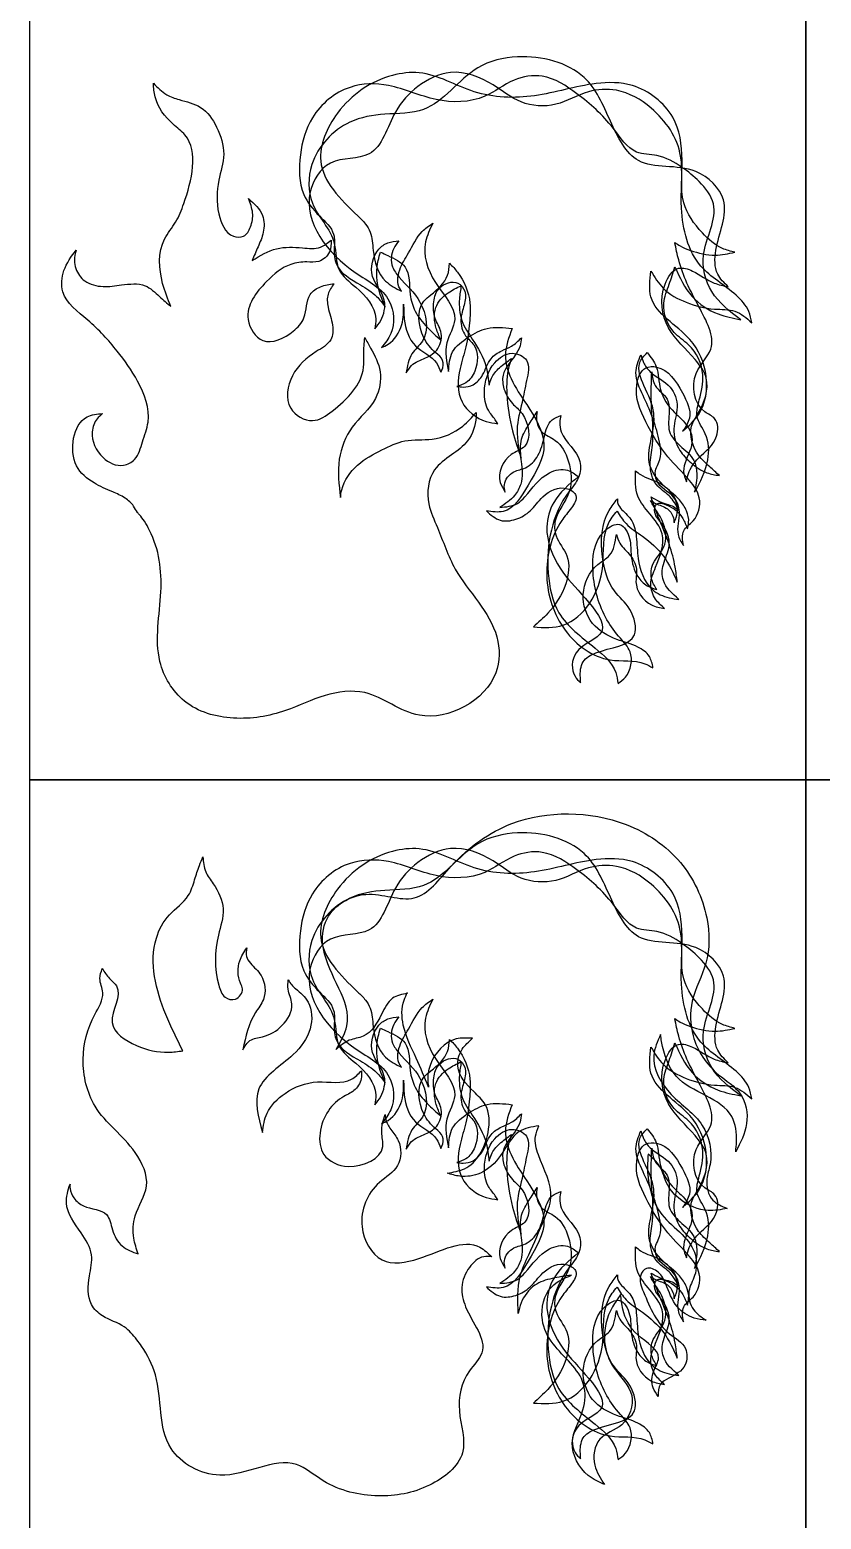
# Model space of a CAD drawing. Header units: millimetres. Extents: x 212 to 5793, y -739 to 2772.
# Drawn here: x 1824.8 to 2023.6, y 1040.1 to 1414.1 of the extents above; entities that cross this region are included whole.
import ezdxf

# ---------------------------------------------------------------- set-up
doc = ezdxf.new("R2010")
doc.units = ezdxf.units.MM
for name, color, linetype in [('Layer1', 6, 'Continuous'), ('Layer2', 2, 'Continuous'), ('Layer3', 5, 'Continuous'), ('Layer4', 4, 'Continuous'), ('Layer5', 3, 'Continuous')]:
    doc.layers.add(name, color=color, linetype=linetype)

msp = doc.modelspace()

# ---------------------------------------------------------------- linework, layer by layer
at = {"layer": 'Layer1'}
for points in [[(1986.88, 1354.56), (1986.43, 1353.09), (1985.49, 1350.05), (1983.22, 1344.61), (1985.55, 1338.24), (1991.55, 1334.63), (1994.7, 1328.04), (1993.23, 1321.93), (1991.76, 1316.67), (1995.36, 1312.31), (1995.67, 1305.14), (1993.22, 1300.55), (1991.82, 1297.93), (1992.13, 1299.52), (1992.63, 1302.18), (1991.79, 1306.75), (1988.26, 1309.35), (1984.73, 1313.2), (1985.63, 1317.58), (1985.25, 1322.03), (1981.54, 1324.17), (1981.2, 1326.94), (1981.05, 1328.15), (1980.96, 1325.59), (1980.73, 1319.47), (1981.86, 1311.6), (1980.28, 1304.85), (1981.53, 1299.68), (1985.27, 1297.57), (1986.63, 1295.63), (1987.92, 1293.37), (1986.3, 1294.65), (1984.3, 1294.89), (1982.31, 1295.98), (1980.89, 1296.77), (1981.44, 1295.16), (1982.84, 1291.1), (1985.48, 1285.46), (1986.92, 1279.83), (1987.32, 1276.66), (1987.48, 1275.39), (1986.47, 1277.62), (1984.44, 1282.1), (1979.47, 1286.67), (1974.64, 1289.5), (1973.03, 1292.11), (1972.34, 1293.23), (1971.53, 1292.21), (1968.47, 1288.33), (1969.53, 1279.48), (1966.45, 1270.08), (1959.44, 1263.61), (1953.92, 1263.97), (1951.34, 1264.13), (1952.58, 1265.24), (1955.98, 1268.27), (1959.82, 1274.09), (1960.81, 1281.91), (1956.69, 1286.18), (1956.46, 1292.37), (1961.38, 1297.56), (1960.72, 1305.34), (1957.83, 1311.1), (1953.22, 1312.54), (1951.97, 1315.77), (1952.16, 1317.52), (1952.24, 1318.21), (1951.58, 1317.17), (1950.18, 1314.94), (1947.83, 1311.21), (1948.12, 1308.13), (1948.27, 1306.5), (1947.49, 1308.77), (1945.7, 1314), (1944.46, 1321.77), (1944.63, 1328.03), (1945.61, 1330.88), (1945.84, 1331.54), (1944.8, 1330.81), (1942.85, 1329.44), (1940.84, 1327.1), (1940.38, 1325.44), (1940.22, 1324.86), (1940.04, 1326.37), (1939.57, 1330.52), (1936.54, 1335.74), (1932.91, 1340.93), (1932.54, 1345.83), (1933.03, 1348.72), (1933.22, 1349.8), (1932.1, 1349.28), (1929.52, 1348.09), (1926.07, 1344.45), (1926.55, 1339.66), (1927.67, 1337.14), (1928.08, 1336.2), (1926.9, 1337.22), (1924.45, 1339.33), (1921.47, 1343.1), (1919.93, 1348.34), (1920.55, 1354.71), (1915.71, 1356.96), (1913.57, 1357.96), (1912.97, 1358.24), (1912.74, 1357.55), (1911.82, 1354.75), (1911.89, 1349.84), (1913.4, 1346.15), (1914.07, 1344.51), (1913.41, 1345.42), (1911.74, 1347.7), (1907.14, 1350.49), (1901.59, 1353.61), (1901.21, 1358.99), (1901.67, 1363.64), (1897.19, 1367.47), (1892.43, 1373.34), (1892.32, 1382.76), (1895.22, 1393.14), (1904.13, 1400.63), (1916.15, 1400.72), (1926.45, 1395.65), (1938.45, 1395.82), (1945.74, 1401.88), (1954.65, 1403.32), (1963.31, 1397.52), (1970.71, 1391.08), (1975.78, 1382.7), (1983.13, 1382.91), (1988.43, 1379.91), (1993.29, 1375.93), (1997.5, 1370.73), (1996.04, 1363.82), (1993.11, 1356.93), (1995.36, 1347.39), (2000.65, 1343.37), (2003.4, 1341.28), (2001.49, 1341.65), (1996.99, 1342.53), (1990.39, 1346.8), (1988.09, 1351.9), (1986.88, 1354.56)], [(1986.88, 1159.68), (1986.43, 1158.21), (1985.49, 1155.17), (1983.22, 1149.73), (1985.55, 1143.36), (1991.55, 1139.75), (1994.7, 1133.16), (1993.23, 1127.05), (1991.76, 1121.79), (1995.36, 1117.43), (1995.67, 1110.26), (1993.22, 1105.67), (1991.82, 1103.05), (1992.13, 1104.64), (1992.63, 1107.3), (1991.79, 1111.87), (1988.26, 1114.47), (1984.73, 1118.32), (1985.63, 1122.7), (1985.25, 1127.15), (1981.54, 1129.29), (1981.2, 1132.06), (1981.05, 1133.27), (1980.96, 1130.71), (1980.73, 1124.59), (1981.86, 1116.72), (1980.28, 1109.97), (1981.53, 1104.8), (1985.27, 1102.69), (1986.63, 1100.75), (1987.92, 1098.49), (1986.3, 1099.77), (1984.3, 1100), (1982.31, 1101.1), (1980.89, 1101.89), (1981.44, 1100.28), (1982.84, 1096.22), (1985.48, 1090.58), (1986.92, 1084.95), (1987.32, 1081.78), (1987.48, 1080.51), (1986.47, 1082.74), (1984.44, 1087.22), (1979.47, 1091.79), (1974.64, 1094.62), (1973.03, 1097.23), (1972.34, 1098.35), (1971.53, 1097.33), (1968.47, 1093.45), (1969.53, 1084.6), (1966.45, 1075.2), (1959.44, 1068.73), (1953.92, 1069.09), (1951.34, 1069.25), (1952.58, 1070.36), (1955.98, 1073.39), (1959.82, 1079.21), (1960.81, 1087.03), (1956.69, 1091.3), (1956.46, 1097.49), (1961.38, 1102.68), (1960.72, 1110.46), (1957.83, 1116.22), (1953.22, 1117.66), (1951.97, 1120.89), (1952.16, 1122.64), (1952.24, 1123.33), (1951.58, 1122.29), (1950.18, 1120.06), (1947.83, 1116.33), (1948.12, 1113.25), (1948.27, 1111.62), (1947.49, 1113.89), (1945.7, 1119.12), (1944.46, 1126.89), (1944.63, 1133.15), (1945.61, 1136), (1945.84, 1136.66), (1944.8, 1135.93), (1942.85, 1134.56), (1940.84, 1132.22), (1940.38, 1130.56), (1940.22, 1129.98), (1940.04, 1131.49), (1939.57, 1135.64), (1936.54, 1140.86), (1932.91, 1146.05), (1932.54, 1150.95), (1933.03, 1153.84), (1933.22, 1154.92), (1932.1, 1154.4), (1929.52, 1153.21), (1926.07, 1149.57), (1926.55, 1144.78), (1927.67, 1142.26), (1928.08, 1141.32), (1926.9, 1142.34), (1924.45, 1144.45), (1921.47, 1148.22), (1919.93, 1153.46), (1920.55, 1159.83), (1915.71, 1162.08), (1913.57, 1163.08), (1912.97, 1163.36), (1912.74, 1162.67), (1911.82, 1159.87), (1911.89, 1154.96), (1913.4, 1151.27), (1914.07, 1149.63), (1913.41, 1150.54), (1911.74, 1152.82), (1907.14, 1155.61), (1901.59, 1158.73), (1901.21, 1164.11), (1901.67, 1168.76), (1897.19, 1172.59), (1892.43, 1178.46), (1892.32, 1187.88), (1895.22, 1198.26), (1904.13, 1205.75), (1916.15, 1205.84), (1926.45, 1200.77), (1938.45, 1200.94), (1945.74, 1207), (1954.65, 1208.44), (1963.31, 1202.64), (1970.71, 1196.2), (1975.78, 1187.82), (1983.13, 1188.03), (1988.43, 1185.03), (1993.29, 1181.04), (1997.5, 1175.85), (1996.04, 1168.94), (1993.11, 1162.05), (1995.36, 1152.51), (2000.65, 1148.49), (2003.4, 1146.4), (2001.49, 1146.77), (1996.99, 1147.65), (1990.39, 1151.92), (1988.09, 1157.02), (1986.88, 1159.68)]]:
    msp.add_open_spline(points, degree=3, knots=[0, 0, 0, 0, 4.24922, 8.789836, 15.959878, 20.31073, 27.980775, 33.809536, 37.633473, 42.095901, 48.140928, 56.239165, 56.239165, 56.239165, 60.717812, 63.677374, 68.403311, 72.410399, 77.109626, 79.95561, 84.105424, 87.344551, 87.344551, 87.344551, 94.434009, 104.246302, 108.806888, 113.552447, 117.524303, 120.048167, 120.048167, 120.048167, 121.778435, 126.133799, 126.133799, 126.133799, 130.822562, 137.955323, 143.255729, 146.767618, 146.767618, 146.767618, 153.434439, 160.22738, 165.013931, 168.575018, 168.575018, 168.575018, 172.088586, 181.945532, 191.161409, 198.986237, 205.873624, 205.873624, 205.873624, 210.442143, 218.393424, 224.854655, 230.114093, 233.594583, 240.851895, 248.13797, 253.719454, 257.459708, 260.427232, 262.332861, 262.332861, 262.332861, 265.755427, 269.642854, 274.030697, 274.030697, 274.030697, 280.628215, 289.256423, 295.649435, 297.560564, 297.560564, 297.560564, 301.072894, 304.143099, 305.782712, 305.782712, 305.782712, 309.933687, 317.215251, 322.090643, 327.151969, 330.187547, 330.187547, 330.187547, 333.598967, 338.054411, 342.877194, 345.717645, 345.717645, 345.717645, 350.012414, 354.64872, 358.651494, 365.109826, 369.877133, 371.718104, 371.718104, 371.718104, 373.727863, 379.819215, 384.689626, 384.689626, 384.689626, 387.770929, 392.381118, 399.672847, 403.257578, 406.603087, 411.99318, 418.046041, 427.258088, 436.277892, 447.418093, 456.336042, 467.767931, 479.010449, 486.724632, 493.30375, 502.266547, 513.756812, 521.511743, 526.285111, 532.667779, 537.820212, 543.903389, 549.620289, 555.992909, 564.612145, 573.941991, 573.941991, 573.941991, 579.303335, 586.553981, 594.458711, 594.458711, 594.458711, 594.458711], dxfattribs=at)
at = {"layer": 'Layer2'}
for points in [[(1998.05, 1302.14), (1996.99, 1302.31), (1994.33, 1302.74), (1990.92, 1305.14), (1987.56, 1308.66), (1985.93, 1313.9), (1988.11, 1319.14), (1986.09, 1325.24), (1981.24, 1327.11), (1978.98, 1330.25), (1978.51, 1331.81), (1978.31, 1332.45), (1977.72, 1330.97), (1976.34, 1327.54), (1979.8, 1320.36), (1982.73, 1313.52), (1983.69, 1306.59), (1981.64, 1303.35), (1982.44, 1299), (1987.71, 1297.2), (1987.68, 1292.48), (1986.86, 1290.71), (1986.66, 1290.28), (1986.61, 1290.84), (1986.5, 1292.17), (1984.88, 1294.23), (1982.52, 1294.8), (1981.17, 1295.64), (1980.75, 1295.9), (1980.94, 1295.53), (1981.97, 1293.51), (1984.58, 1290.24), (1984.99, 1284.08), (1981.15, 1280.71), (1980.58, 1276.42), (1981.77, 1274.42), (1982.31, 1273.51), (1981.48, 1273.77), (1979.59, 1274.35), (1976.9, 1277.21), (1975.67, 1281.66), (1975.96, 1286.12), (1973.43, 1291.11), (1966.48, 1286.96), (1965.66, 1277.13), (1968.27, 1267.62), (1972.71, 1261.62), (1976.71, 1257.61), (1975.66, 1252.17), (1973.25, 1250.38), (1972.59, 1249.88), (1972.45, 1250.85), (1971.93, 1254.51), (1965.61, 1260.03), (1956.96, 1266.24), (1953.82, 1281.27), (1956.26, 1293.97), (1963.02, 1301.31), (1963.67, 1307.62), (1958.51, 1310.88), (1957.87, 1315.3), (1958.11, 1316.66), (1958.22, 1317.24), (1957.44, 1316.93), (1955.17, 1316.03), (1953.98, 1311.7), (1953, 1307.25), (1949.89, 1303.87), (1946.03, 1303.38), (1943.68, 1300.58), (1944.12, 1298.62), (1944.26, 1298.01), (1943.76, 1298.79), (1941.88, 1301.7), (1944.24, 1307.52), (1951.22, 1309.4), (1949.88, 1317.06), (1945.77, 1320.24), (1943.75, 1323.55), (1943.29, 1328.32), (1946.25, 1331.41), (1948.09, 1334.46), (1948.27, 1336.05), (1948.35, 1336.75), (1947.56, 1335.96), (1946.11, 1334.54), (1943.15, 1333.5), (1940.04, 1331.44), (1939.06, 1327.62), (1936.61, 1324.81), (1934.02, 1324.25), (1932.65, 1324.45), (1932.14, 1324.52), (1932.93, 1324.77), (1934.91, 1325.41), (1937.43, 1329.07), (1937.66, 1334.43), (1933.74, 1337.28), (1932.7, 1341.24), (1934.01, 1344.81), (1934.63, 1348.23), (1932.05, 1351.48), (1927.34, 1349.89), (1926.05, 1345.64), (1926.23, 1341.65), (1928.67, 1338.27), (1927.9, 1333.77), (1924.27, 1331.53), (1920.9, 1330.42), (1919.79, 1328.58), (1919.39, 1327.91), (1919.67, 1329.62), (1920.17, 1332.74), (1925.45, 1336.93), (1923.94, 1346.13), (1918.66, 1350.54), (1915.34, 1354.84), (1915.67, 1358.63), (1917.07, 1360.49), (1917.54, 1361.11), (1916.59, 1361.01), (1914.72, 1360.82), (1911.17, 1358.3), (1909.69, 1351.79), (1914.8, 1346.96), (1913.62, 1341.68), (1912.05, 1339.66), (1911.54, 1339), (1911.67, 1339.86), (1912.27, 1343.86), (1907.72, 1348.95), (1901.43, 1353.48), (1902.23, 1362.55), (1894.58, 1369.36), (1894.74, 1382.26), (1903.25, 1391.36), (1914.22, 1393.19), (1926.85, 1392.81), (1934.63, 1404.96), (1949.57, 1408.49), (1964.77, 1404.75), (1970.39, 1391.53), (1976.91, 1377.99), (1991.21, 1381.3), (2001.83, 1370.77), (1996.93, 1361.18), (1996.74, 1352.98), (1999.24, 1350.55), (2000.26, 1349.55), (1999.05, 1349.8), (1995.79, 1350.46), (1992.4, 1353.32), (1986.98, 1355.04), (1982.71, 1348.24), (1984.1, 1338.66), (1991.03, 1332.83), (1996.16, 1325.75), (1993.86, 1319.19), (1989.94, 1313.6), (1991.81, 1307.79), (1995.44, 1304.52), (1997.24, 1302.88), (1998.05, 1302.14)], [(1998.05, 1107.26), (1996.99, 1107.43), (1994.33, 1107.86), (1990.92, 1110.26), (1987.56, 1113.78), (1985.93, 1119.02), (1988.11, 1124.26), (1986.09, 1130.36), (1981.24, 1132.23), (1978.98, 1135.37), (1978.51, 1136.93), (1978.31, 1137.57), (1977.72, 1136.09), (1976.34, 1132.66), (1979.8, 1125.48), (1982.73, 1118.64), (1983.69, 1111.71), (1981.64, 1108.47), (1982.44, 1104.12), (1987.71, 1102.32), (1987.68, 1097.6), (1986.86, 1095.83), (1986.66, 1095.4), (1986.61, 1095.96), (1986.5, 1097.29), (1984.88, 1099.35), (1982.52, 1099.92), (1981.17, 1100.76), (1980.75, 1101.02), (1980.94, 1100.65), (1981.97, 1098.63), (1984.58, 1095.36), (1984.99, 1089.2), (1981.15, 1085.83), (1980.58, 1081.54), (1981.77, 1079.54), (1982.31, 1078.63), (1981.48, 1078.89), (1979.59, 1079.47), (1976.9, 1082.33), (1975.67, 1086.78), (1975.96, 1091.24), (1973.43, 1096.23), (1966.48, 1092.08), (1965.66, 1082.25), (1968.27, 1072.74), (1972.71, 1066.74), (1976.71, 1062.73), (1975.66, 1057.29), (1973.25, 1055.5), (1972.59, 1055), (1972.45, 1055.97), (1971.93, 1059.63), (1965.61, 1065.15), (1956.96, 1071.36), (1953.82, 1086.39), (1956.26, 1099.09), (1963.02, 1106.43), (1963.67, 1112.74), (1958.51, 1116), (1957.87, 1120.42), (1958.11, 1121.78), (1958.22, 1122.36), (1957.44, 1122.05), (1955.17, 1121.15), (1953.98, 1116.82), (1953, 1112.37), (1949.89, 1108.99), (1946.03, 1108.5), (1943.68, 1105.7), (1944.12, 1103.74), (1944.26, 1103.13), (1943.76, 1103.91), (1941.88, 1106.82), (1944.24, 1112.64), (1951.22, 1114.52), (1949.88, 1122.18), (1945.77, 1125.36), (1943.75, 1128.67), (1943.29, 1133.44), (1946.25, 1136.53), (1948.09, 1139.58), (1948.27, 1141.17), (1948.35, 1141.87), (1947.56, 1141.08), (1946.11, 1139.66), (1943.15, 1138.62), (1940.04, 1136.56), (1939.06, 1132.74), (1936.61, 1129.93), (1934.02, 1129.37), (1932.65, 1129.57), (1932.14, 1129.64), (1932.93, 1129.89), (1934.91, 1130.53), (1937.43, 1134.19), (1937.66, 1139.55), (1933.74, 1142.4), (1932.7, 1146.36), (1934.01, 1149.93), (1934.63, 1153.35), (1932.05, 1156.6), (1927.34, 1155.01), (1926.05, 1150.76), (1926.23, 1146.77), (1928.67, 1143.39), (1927.9, 1138.89), (1924.27, 1136.65), (1920.9, 1135.54), (1919.79, 1133.7), (1919.39, 1133.03), (1919.67, 1134.74), (1920.17, 1137.86), (1925.45, 1142.05), (1923.94, 1151.25), (1918.66, 1155.66), (1915.34, 1159.96), (1915.67, 1163.75), (1917.07, 1165.61), (1917.54, 1166.23), (1916.59, 1166.13), (1914.72, 1165.94), (1911.17, 1163.42), (1909.69, 1156.91), (1914.8, 1152.08), (1913.62, 1146.8), (1912.05, 1144.78), (1911.54, 1144.12), (1911.67, 1144.98), (1912.27, 1148.98), (1907.72, 1154.07), (1901.43, 1158.6), (1902.23, 1167.67), (1894.58, 1174.48), (1894.74, 1187.38), (1903.25, 1196.48), (1914.22, 1198.31), (1926.85, 1197.93), (1934.63, 1210.08), (1949.57, 1213.61), (1964.77, 1209.87), (1970.39, 1196.65), (1976.91, 1183.11), (1991.21, 1186.42), (2001.83, 1175.89), (1996.93, 1166.3), (1996.74, 1158.1), (1999.24, 1155.67), (2000.26, 1154.67), (1999.05, 1154.92), (1995.79, 1155.58), (1992.4, 1158.44), (1986.98, 1160.16), (1982.71, 1153.36), (1984.1, 1143.78), (1991.03, 1137.95), (1996.16, 1130.87), (1993.86, 1124.31), (1989.94, 1118.72), (1991.81, 1112.91), (1995.44, 1109.64), (1997.24, 1108), (1998.05, 1107.26)]]:
    msp.add_open_spline(points, degree=3, knots=[0, 0, 0, 0, 3.196539, 8.031978, 12.114212, 17.740748, 23.232922, 28.524408, 34.917448, 37.788165, 39.793474, 39.793474, 39.793474, 44.408009, 50.459798, 62.086489, 67.870589, 69.81323, 73.306022, 79.363294, 83.818166, 85.264219, 85.264219, 85.264219, 86.926689, 89.239462, 92.506108, 93.98282, 93.98282, 93.98282, 95.20288, 100.798405, 106.467479, 111.467452, 115.199417, 118.321109, 118.321109, 118.321109, 120.899075, 124.188183, 129.612123, 133.994332, 138.328875, 142.365906, 153.153918, 165.623551, 171.366505, 175.528451, 182.026109, 184.49746, 184.49746, 184.49746, 187.373116, 195.409084, 208.097043, 218.404524, 239.436821, 243.819906, 247.815195, 256.64982, 259.017099, 260.788445, 260.788445, 260.788445, 263.219318, 267.843605, 272.874803, 277.282042, 280.320422, 284.353032, 286.199089, 286.199089, 286.199089, 288.920772, 296.403397, 300.452854, 308.636022, 312.163074, 316.401012, 319.853885, 325.675726, 328.332459, 330.417796, 330.417796, 330.417796, 333.714874, 336.420452, 339.753886, 344.357436, 347.757605, 350.34141, 351.901913, 351.901913, 351.901913, 354.343889, 358.013291, 364.587167, 367.682523, 371.926674, 375.64768, 379.133249, 381.761403, 386.506398, 390.291095, 394.530682, 398.013979, 402.374859, 406.287497, 410.28205, 412.564687, 412.564687, 412.564687, 417.565326, 421.709913, 431.520229, 439.693992, 442.72121, 447.365267, 449.687393, 449.687393, 449.687393, 452.502549, 455.240085, 462.293884, 468.946709, 474.108177, 476.63293, 476.63293, 476.63293, 479.169517, 488.557356, 494.619654, 501.321852, 512.851827, 522.521153, 536.838303, 545.849029, 555.59437, 572.778706, 583.148866, 600.63182, 613.466385, 625.600712, 640.255701, 650.202052, 662.97464, 668.954255, 673.090407, 673.090407, 673.090407, 676.727351, 682.927073, 686.529378, 691.791753, 702.731967, 713.1217, 718.539581, 727.628707, 731.247764, 738.7753, 742.773586, 746.069419, 746.069419, 746.069419, 746.069419], dxfattribs=at)
at = {"layer": 'Layer3'}
for points in [[(1986.87, 1360.65), (1987.16, 1359.17), (1988.26, 1353.52), (1992.23, 1345.57), (1998.38, 1334.58), (1990.35, 1327.73), (1991.91, 1318.81), (1997.74, 1316.6), (1997.89, 1310.54), (1993.17, 1307.37), (1990.33, 1303.51), (1989.91, 1301.26), (1989.78, 1300.56), (1989.45, 1301.44), (1988.4, 1304.27), (1990.83, 1307.86), (1991.55, 1312.69), (1989.2, 1315.79), (1985.66, 1318.9), (1982.64, 1323.25), (1982.92, 1329.17), (1980.82, 1331.88), (1979.95, 1333.01), (1979.16, 1332.19), (1976.94, 1329.9), (1979.31, 1324), (1982.26, 1318.26), (1981.03, 1311.58), (1979.53, 1305.11), (1983.47, 1299.71), (1987.71, 1296.78), (1989.93, 1293.45), (1990.53, 1290.77), (1990.16, 1289.26), (1990.02, 1288.73), (1989.68, 1289.64), (1988.69, 1292.26), (1986.07, 1294.49), (1981.95, 1295.74), (1981.51, 1292.17), (1984.39, 1289.65), (1986.29, 1284.65), (1983.68, 1280.24), (1983.49, 1274.83), (1986.23, 1272.48), (1987.88, 1271.06), (1987.06, 1271.16), (1984.69, 1271.44), (1979.66, 1273.74), (1977.39, 1280.38), (1977.39, 1286.27), (1976.48, 1290.94), (1973.94, 1293.04), (1972.44, 1294.89), (1972.44, 1295.89), (1972.44, 1296.29), (1971.7, 1295.35), (1968.5, 1291.31), (1967.97, 1282.58), (1970.49, 1273.48), (1976.13, 1269.05), (1978.49, 1259.45), (1968.93, 1258.93), (1963.24, 1255.72), (1963.05, 1252.29), (1963.17, 1250.54), (1963.2, 1250.11), (1962.69, 1250.62), (1960.77, 1252.51), (1960.98, 1259.41), (1971.99, 1262.06), (1963.81, 1272.26), (1957.49, 1278.45), (1953.73, 1287.74), (1956.23, 1296.57), (1960.26, 1299.89), (1962.61, 1301.83), (1961.76, 1302.51), (1959.68, 1304.19), (1953.56, 1302.82), (1950.72, 1298.25), (1946.91, 1294.48), (1944.48, 1294.28), (1942.91, 1294.15), (1944.26, 1295.04), (1946.52, 1296.53), (1948.77, 1300.71), (1948.31, 1306.54), (1946.56, 1313.29), (1948.52, 1320.15), (1949.46, 1325.62), (1950.87, 1331.29), (1945.5, 1333.69), (1940.38, 1330.1), (1938.59, 1324.23), (1939.39, 1318.84), (1941.49, 1316.68), (1942.19, 1315.5), (1942.39, 1315.16), (1941.41, 1315.31), (1937.87, 1315.83), (1932.02, 1320.27), (1932.38, 1328.31), (1934.65, 1334.54), (1935.27, 1340.13), (1935.79, 1346.59), (1933.58, 1351.98), (1930.98, 1354.72), (1930.29, 1355.44), (1930.19, 1354.41), (1929.89, 1351.17), (1926.66, 1348.35), (1921.84, 1344.64), (1922.64, 1337.51), (1926.11, 1333.44), (1928.9, 1331.3), (1928.69, 1329.11), (1928.16, 1328.25), (1928.05, 1328.07), (1927.77, 1328.89), (1926.74, 1331.93), (1920.72, 1334.02), (1918.77, 1340.29), (1918.75, 1343.94), (1918.75, 1345.18), (1918.74, 1343.45), (1918.74, 1339.71), (1916.16, 1335.59), (1913.76, 1334.52), (1913.2, 1334.27), (1914.09, 1335.38), (1916.72, 1338.62), (1916.06, 1348.02), (1902.59, 1354.21), (1891.25, 1368.58), (1899.76, 1382.62), (1912.45, 1380.74), (1915.41, 1393.03), (1922, 1400.28), (1931.16, 1404.86), (1940.77, 1401.18), (1947.94, 1395.07), (1957.32, 1394.47), (1964.37, 1398.96), (1973.29, 1399.5), (1982.6, 1394.18), (1989.98, 1383.49), (1987.46, 1371.2), (1992.99, 1363.49), (1997.74, 1359.28), (2000.88, 1358.48), (2001.95, 1358.21), (2000.3, 1357.85), (1996.56, 1357.03), (1991.86, 1358.24), (1988.52, 1359.53), (1987.31, 1360.35), (1986.87, 1360.65)], [(1986.87, 1165.77), (1987.16, 1164.29), (1988.26, 1158.64), (1992.23, 1150.69), (1998.38, 1139.7), (1990.35, 1132.85), (1991.91, 1123.93), (1997.74, 1121.72), (1997.89, 1115.66), (1993.17, 1112.49), (1990.33, 1108.63), (1989.91, 1106.38), (1989.78, 1105.68), (1989.45, 1106.56), (1988.4, 1109.39), (1990.83, 1112.98), (1991.55, 1117.81), (1989.2, 1120.91), (1985.66, 1124.02), (1982.64, 1128.37), (1982.92, 1134.29), (1980.82, 1137), (1979.95, 1138.13), (1979.16, 1137.31), (1976.94, 1135.01), (1979.31, 1129.12), (1982.26, 1123.38), (1981.03, 1116.7), (1979.53, 1110.23), (1983.47, 1104.83), (1987.71, 1101.9), (1989.93, 1098.57), (1990.53, 1095.89), (1990.16, 1094.38), (1990.02, 1093.85), (1989.68, 1094.76), (1988.69, 1097.38), (1986.07, 1099.61), (1981.95, 1100.86), (1981.51, 1097.29), (1984.39, 1094.77), (1986.29, 1089.77), (1983.68, 1085.36), (1983.49, 1079.95), (1986.23, 1077.6), (1987.88, 1076.18), (1987.06, 1076.28), (1984.69, 1076.56), (1979.66, 1078.86), (1977.39, 1085.5), (1977.39, 1091.39), (1976.48, 1096.06), (1973.94, 1098.16), (1972.44, 1100.01), (1972.44, 1101.01), (1972.44, 1101.41), (1971.7, 1100.47), (1968.5, 1096.43), (1967.97, 1087.7), (1970.49, 1078.6), (1976.13, 1074.17), (1978.49, 1064.57), (1968.93, 1064.05), (1963.24, 1060.84), (1963.05, 1057.41), (1963.17, 1055.66), (1963.2, 1055.23), (1962.69, 1055.74), (1960.77, 1057.63), (1960.98, 1064.53), (1971.99, 1067.18), (1963.81, 1077.38), (1957.49, 1083.57), (1953.73, 1092.86), (1956.23, 1101.69), (1960.26, 1105.01), (1962.61, 1106.94), (1961.76, 1107.63), (1959.68, 1109.31), (1953.56, 1107.94), (1950.72, 1103.37), (1946.91, 1099.6), (1944.48, 1099.4), (1942.91, 1099.27), (1944.26, 1100.16), (1946.52, 1101.65), (1948.77, 1105.83), (1948.31, 1111.66), (1946.56, 1118.41), (1948.52, 1125.27), (1949.46, 1130.74), (1950.87, 1136.41), (1945.5, 1138.81), (1940.38, 1135.22), (1938.59, 1129.35), (1939.39, 1123.96), (1941.49, 1121.8), (1942.19, 1120.62), (1942.39, 1120.28), (1941.41, 1120.43), (1937.87, 1120.95), (1932.02, 1125.39), (1932.38, 1133.43), (1934.65, 1139.66), (1935.27, 1145.25), (1935.79, 1151.71), (1933.58, 1157.1), (1930.98, 1159.84), (1930.29, 1160.56), (1930.19, 1159.53), (1929.89, 1156.29), (1926.66, 1153.47), (1921.84, 1149.76), (1922.64, 1142.63), (1926.11, 1138.56), (1928.9, 1136.42), (1928.69, 1134.23), (1928.16, 1133.36), (1928.05, 1133.19), (1927.77, 1134.01), (1926.74, 1137.05), (1920.72, 1139.14), (1918.77, 1145.41), (1918.75, 1149.06), (1918.75, 1150.3), (1918.74, 1148.57), (1918.74, 1144.83), (1916.16, 1140.71), (1913.76, 1139.64), (1913.2, 1139.39), (1914.09, 1140.5), (1916.72, 1143.74), (1916.06, 1153.14), (1902.59, 1159.33), (1891.25, 1173.7), (1899.76, 1187.74), (1912.45, 1185.86), (1915.41, 1198.15), (1922, 1205.4), (1931.16, 1209.98), (1940.77, 1206.3), (1947.94, 1200.19), (1957.32, 1199.59), (1964.37, 1204.08), (1973.29, 1204.62), (1982.6, 1199.3), (1989.98, 1188.61), (1987.46, 1176.32), (1992.99, 1168.61), (1997.74, 1164.4), (2000.88, 1163.6), (2001.95, 1163.33), (2000.3, 1162.97), (1996.56, 1162.15), (1991.86, 1163.35), (1988.52, 1164.65), (1987.31, 1165.47), (1986.87, 1165.77)]]:
    msp.add_open_spline(points, degree=3, knots=[0, 0, 0, 0, 4.47286, 17.126731, 28.296911, 35.416821, 45.3271, 48.308261, 52.730948, 59.844732, 64.518382, 66.650806, 66.650806, 66.650806, 69.375333, 75.385437, 78.312789, 83.568608, 85.91152, 92.652356, 98.497539, 102.663749, 102.663749, 102.663749, 105.877941, 111.689054, 119.03293, 125.443736, 131.388077, 138.152668, 143.660939, 146.945479, 149.916179, 151.559738, 151.559738, 151.559738, 154.416881, 159.821566, 162.220069, 164.49093, 167.752961, 173.648645, 178.500584, 182.552713, 188.686347, 188.686347, 188.686347, 191.177008, 195.859049, 204.406958, 209.975462, 214.037392, 217.899525, 219.679253, 220.841016, 220.841016, 220.841016, 224.402113, 236.173814, 245.251179, 251.277385, 257.784857, 268.520407, 272.395371, 276.390994, 277.704871, 277.704871, 277.704871, 279.838956, 285.707152, 294.144064, 303.460385, 313.297963, 324.185687, 330.592861, 339.495128, 339.495128, 339.495128, 342.64239, 347.253903, 355.903963, 358.373284, 362.900448, 362.900448, 362.900448, 367.692931, 370.89353, 376.606799, 384.63594, 391.594965, 397.185795, 402.289726, 406.298964, 411.257144, 419.05332, 423.765785, 426.703912, 427.878354, 427.878354, 427.878354, 430.83473, 438.653217, 447.017302, 452.704801, 458.753997, 463.743767, 472.080563, 475.084064, 475.084064, 475.084064, 478.133788, 484.615335, 486.937864, 496.154716, 500.936882, 503.538202, 505.964614, 506.594371, 506.594371, 506.594371, 509.148242, 515.980144, 523.270175, 527.022656, 527.022656, 527.022656, 532.1946, 538.204735, 540.033527, 540.033527, 540.033527, 544.243532, 552.425925, 563.614179, 586.787742, 595.588238, 605.595851, 618.014123, 626.563731, 635.456923, 646.605036, 654.816022, 663.593674, 672.340908, 679.358284, 689.193861, 703.345371, 715.047204, 723.958812, 730.342707, 733.605206, 733.605206, 733.605206, 738.620684, 744.956144, 747.741258, 749.330629, 749.330629, 749.330629, 749.330629], dxfattribs=at)
at = {"layer": 'Layer4'}
for points in [[(1824.85, 1420.62), (2019.73, 1420.62), (2019.73, 1225.74), (1824.85, 1225.74)], [(2019.73, 1420.62), (2214.61, 1420.62), (2214.61, 1225.74), (2019.73, 1225.74)]]:
    msp.add_lwpolyline(points, close=True, dxfattribs=at)
for points, knots in [([(1980.87, 1353.46), (1980.6, 1351.19), (1979.73, 1343.84), (1990.96, 1338.22), (1995.64, 1327.47), (1994.31, 1318.11), (1990.34, 1314.61), (1988.81, 1313.26), (1989.54, 1314.35), (1991.56, 1317.36), (1988.45, 1323.82), (1984.79, 1329.66), (1978.56, 1329.51), (1976.19, 1323.02), (1979.52, 1315.28), (1984.3, 1307.15), (1990.02, 1301.89), (1993.86, 1296.48), (1992.54, 1291.02), (1988.42, 1288.49), (1988.8, 1285.91), (1989, 1284.55), (1988.45, 1285.47), (1986.9, 1288.04), (1989.09, 1294), (1984.52, 1300.52), (1979.2, 1301.46), (1977.41, 1303.01), (1977.02, 1303.35), (1976.93, 1301.13), (1976.78, 1297.04), (1980.69, 1292.44), (1985.09, 1286.96), (1982.59, 1280.33), (1980.28, 1275.09), (1981.66, 1271.08), (1983.47, 1269.49), (1984.29, 1268.77), (1983.15, 1268.95), (1979.7, 1269.52), (1976.53, 1274.02), (1977.61, 1278.61), (1976.01, 1282.23), (1973.11, 1284.5), (1972.42, 1286.59), (1972.17, 1287.34), (1971.89, 1285.39), (1971.42, 1282.09), (1965.87, 1279.27), (1962.82, 1272.56), (1965.39, 1264.45), (1971.75, 1260.87), (1977.05, 1259.64), (1980.72, 1257.13), (1981.17, 1254.88), (1981.37, 1253.87), (1980.69, 1254.24), (1977.44, 1256.06), (1968.73, 1254.61), (1957.81, 1262.83), (1953.3, 1276.72), (1956.17, 1288.53), (1960.71, 1293.59), (1962.91, 1297.13), (1958.6, 1300.04), (1953.68, 1297.47), (1950.91, 1293.19), (1947.15, 1290.93), (1942.73, 1290.38), (1940.62, 1292.29), (1939.52, 1293.28), (1941.01, 1293.06), (1945.67, 1292.35), (1950.47, 1300.47), (1956.03, 1309.8), (1950.24, 1319.24), (1945.67, 1325.77), (1943.58, 1332.7), (1945.16, 1336.84), (1946, 1339.04), (1943.84, 1339.3), (1939.91, 1339.76), (1934.91, 1336.96), (1930.42, 1333.64), (1930.14, 1330.01), (1930.01, 1328.24), (1929.52, 1330.66), (1928.61, 1335.16), (1933.63, 1342.78), (1925.77, 1350.25), (1923.03, 1359.19), (1925.34, 1363.96), (1926.08, 1365.51), (1925.14, 1364.87), (1922.41, 1363.01), (1920.35, 1358.36), (1917.42, 1354.07), (1916.98, 1350.07), (1918.1, 1348.62), (1918.24, 1348.43), (1916.79, 1349.16), (1912.78, 1351.17), (1910.93, 1357.49), (1910.92, 1362.65), (1909.15, 1365.51), (1907.89, 1366.68), (1907.2, 1367.32), (1902.8, 1371.64), (1895.04, 1379.27), (1901.99, 1395.41), (1912.44, 1402.51), (1925.44, 1404.09), (1936.29, 1397.15), (1952.04, 1396.62), (1964.74, 1400.93), (1977.64, 1400.98), (1991.11, 1390.31), (1986.83, 1371.91), (1991.14, 1354.47), (2000.89, 1349.18), (2005.45, 1344.16), (2006.01, 1341.48), (2006.2, 1340.51), (2004.86, 1341.69), (2002.17, 1344.04), (1996, 1343.7), (1989.83, 1345.31), (1983.89, 1348.46), (1981.79, 1351.94), (1980.87, 1353.46)], [0, 0, 0, 0, 6.472898, 20.936094, 31.07805, 40.645665, 46.655926, 46.655926, 46.655926, 50.384033, 56.995562, 66.117496, 68.869672, 73.631283, 83.245655, 93.620219, 101.652595, 106.67495, 112.680223, 116.055232, 119.796816, 119.796816, 119.796816, 122.904829, 128.482761, 137.062701, 142.557659, 144.109208, 144.109208, 144.109208, 150.514523, 155.868351, 161.741579, 170.294925, 174.743559, 178.669181, 181.925081, 181.925081, 181.925081, 185.353946, 192.342969, 194.932441, 199.177025, 203.303324, 205.658016, 205.658016, 205.658016, 211.145164, 214.931377, 223.280136, 230.905046, 238.204076, 243.863964, 247.548941, 250.541622, 250.541622, 250.541622, 252.837641, 261.611577, 275.081276, 289.55236, 303.901674, 307.902228, 311.201842, 313.925163, 320.444681, 325.174852, 329.339395, 333.258486, 337.484714, 337.484714, 337.484714, 341.72607, 350.832435, 361.719003, 372.674372, 380.299837, 386.357828, 393.240452, 393.240452, 393.240452, 399.550583, 404.757445, 410.124245, 415.202496, 415.202496, 415.202496, 422.405586, 428.608669, 439.078816, 449.577271, 454.628571, 454.628571, 454.628571, 458.007731, 464.417091, 469.224808, 473.984539, 474.690407, 474.690407, 474.690407, 479.448505, 487.775271, 492.42917, 494.767841, 497.590397, 497.590397, 497.590397, 514.218823, 526.974854, 543.739418, 550.429135, 565.048303, 580.225738, 596.022528, 605.12907, 617.988476, 640.908137, 656.294411, 667.754751, 672.954447, 675.874222, 675.874222, 675.874222, 681.008736, 686.190901, 693.472993, 700.264594, 705.513345, 705.513345, 705.513345, 705.513345]), ([(1936.94, 1318), (1935.89, 1316.78), (1933.02, 1313.44), (1926.45, 1310.7), (1919.18, 1311.48), (1912.92, 1308.5), (1906.86, 1305.2), (1903.32, 1300.36), (1902.96, 1297.24), (1902.89, 1296.6), (1902.5, 1299.83), (1901.76, 1305.96), (1905.35, 1314.93), (1912.05, 1320.22), (1913.61, 1328.26), (1911, 1333.19), (1909.47, 1335.93), (1908.97, 1336.82), (1908.85, 1335.42), (1908.63, 1332.94), (1909.09, 1325.8), (1903.19, 1319.87), (1895.83, 1314.72), (1888.5, 1318.95), (1890.15, 1328.06), (1895.43, 1332.72), (1900.89, 1335.54), (1901.14, 1340.38), (1899.67, 1343.86), (1899.39, 1347.74), (1900.65, 1349.48), (1901.26, 1350.31), (1900.13, 1350.16), (1897.91, 1349.85), (1894.06, 1347.25), (1894.6, 1341.93), (1890.4, 1337.38), (1883.29, 1333.94), (1877.63, 1342.97), (1883.46, 1350.45), (1889.15, 1355.27), (1894.08, 1355.93), (1897.7, 1355.48), (1900.5, 1358), (1900.54, 1360.25), (1900.56, 1361.28), (1899.69, 1360.57), (1897.64, 1358.86), (1892.63, 1359.42), (1886.6, 1359.75), (1882.69, 1357.36), (1880.69, 1356.13), (1881.18, 1357.28), (1882.19, 1359.62), (1883.78, 1363.22), (1883.77, 1368.14), (1881.21, 1370.42), (1879.76, 1371.71), (1880.22, 1370.52), (1881.12, 1368.2), (1880.58, 1364.78), (1878.91, 1361.84), (1874.22, 1362.1), (1871.6, 1368.64), (1871.85, 1375.69), (1874.28, 1382.95), (1872.2, 1389.56), (1868.34, 1395.16), (1863.09, 1396.25), (1858.77, 1397.7), (1856.93, 1399.59), (1855.88, 1400.67), (1855.97, 1399.5), (1856.27, 1395.59), (1859.59, 1391.1), (1867.79, 1385.22), (1864.97, 1373.99), (1861.76, 1365.68), (1856.92, 1360.12), (1857.37, 1351.76), (1859.51, 1346.47), (1860.27, 1344.58), (1859.33, 1345.41), (1857.26, 1347.22), (1853.67, 1350.71), (1848.22, 1350.07), (1843.27, 1349.32), (1838.61, 1350.38), (1836.43, 1353.5), (1835.86, 1356.36), (1836.28, 1357.91), (1836.51, 1358.78), (1835.3, 1357.16), (1833.02, 1354.11), (1832.36, 1346.47), (1840.18, 1341.04), (1846.6, 1333.94), (1852.49, 1325.76), (1855.67, 1317.21), (1853.06, 1310.79), (1852.02, 1306.29), (1847.65, 1303.91), (1842.26, 1306.51), (1839.82, 1311.94), (1841.23, 1316.15), (1842.64, 1317.3), (1843.14, 1317.71), (1841.75, 1317.59), (1835.99, 1317.08), (1834.15, 1305.36), (1840.62, 1300.23), (1845.12, 1298.25), (1848.72, 1296.76), (1850.82, 1294.83), (1851.68, 1293.12), (1852.28, 1292.44), (1852.47, 1292.23), (1853.11, 1291.54), (1857.16, 1285.32), (1858.74, 1272.35), (1855.22, 1257.17), (1863.07, 1243.86), (1876.13, 1240.23), (1888.51, 1242.29), (1898.51, 1247.38), (1911.02, 1249.05), (1923.73, 1237.3), (1943.1, 1247.61), (1942.83, 1265.87), (1931.93, 1275.57), (1928.04, 1287.62), (1924.25, 1295.5), (1925.13, 1303.39), (1930.72, 1307.26), (1935.42, 1310.72), (1937, 1315.12), (1936.95, 1317.61), (1936.94, 1318)], [0, 0, 0, 0, 4.786348, 13.167637, 20.010532, 26.213152, 33.419622, 40.830632, 42.782827, 42.782827, 42.782827, 52.434817, 61.089395, 70.384965, 77.168705, 83.563039, 86.619335, 86.619335, 86.619335, 90.831292, 94.117635, 107.651725, 113.10522, 119.431505, 127.583174, 136.082544, 140.781043, 144.442739, 149.14086, 152.400316, 155.403683, 155.403683, 155.403683, 158.83853, 162.098275, 168.175203, 172.480505, 180.471211, 186.881826, 197.473967, 204.954641, 209.020616, 212.003674, 215.591032, 218.603266, 218.603266, 218.603266, 221.845204, 226.327723, 232.861723, 239.7053, 239.7053, 239.7053, 243.466072, 247.331819, 251.534066, 257.100688, 257.100688, 257.100688, 260.854441, 264.407595, 267.342315, 269.865981, 276.569056, 284.980048, 291.633813, 298.683418, 305.062087, 310.827603, 314.142724, 318.582973, 318.582973, 318.582973, 322.072264, 330.237552, 334.273806, 351.48568, 356.590899, 361.723525, 372.854543, 379.002842, 379.002842, 379.002842, 382.787391, 387.329796, 393.221314, 397.909689, 402.699412, 406.512998, 408.602741, 411.260899, 411.260899, 411.260899, 417.283065, 422.617401, 432.086571, 442.82702, 451.957266, 462.565276, 467.713022, 472.52405, 475.701905, 481.204575, 488.199544, 491.688891, 493.606588, 493.606588, 493.606588, 497.62139, 510.170839, 516.317375, 521.513122, 524.976513, 527.943201, 529.806979, 530.657614, 530.657614, 530.657614, 535.875454, 551.538479, 569.075417, 580.781058, 593.822251, 606.994295, 617.645869, 627.625156, 642.501116, 664.460808, 673.468553, 693.464398, 704.82164, 711.118035, 719.766448, 725.473756, 730.846556, 737.142947, 738.327767, 738.327767, 738.327767, 738.327767]), ([(1980.87, 1158.58), (1980.6, 1156.31), (1979.73, 1148.96), (1990.96, 1143.34), (1995.64, 1132.59), (1994.31, 1123.23), (1990.34, 1119.73), (1988.81, 1118.38), (1989.54, 1119.47), (1991.56, 1122.48), (1988.45, 1128.94), (1984.79, 1134.78), (1978.56, 1134.63), (1976.19, 1128.14), (1979.52, 1120.4), (1984.3, 1112.27), (1990.02, 1107.01), (1993.86, 1101.6), (1992.54, 1096.14), (1988.42, 1093.61), (1988.8, 1091.02), (1989, 1089.67), (1988.45, 1090.59), (1986.9, 1093.16), (1989.09, 1099.12), (1984.52, 1105.64), (1979.2, 1106.58), (1977.41, 1108.13), (1977.02, 1108.47), (1976.93, 1106.25), (1976.78, 1102.16), (1980.69, 1097.56), (1985.09, 1092.08), (1982.59, 1085.45), (1980.28, 1080.21), (1981.66, 1076.19), (1983.47, 1074.61), (1984.29, 1073.89), (1983.15, 1074.07), (1979.7, 1074.64), (1976.53, 1079.14), (1977.61, 1083.73), (1976.01, 1087.35), (1973.11, 1089.62), (1972.42, 1091.71), (1972.17, 1092.46), (1971.89, 1090.51), (1971.42, 1087.21), (1965.87, 1084.39), (1962.82, 1077.68), (1965.39, 1069.57), (1971.75, 1065.99), (1977.05, 1064.76), (1980.72, 1062.25), (1981.17, 1060), (1981.37, 1058.99), (1980.69, 1059.36), (1977.44, 1061.18), (1968.73, 1059.73), (1957.81, 1067.95), (1953.3, 1081.84), (1956.17, 1093.64), (1960.71, 1098.71), (1962.91, 1102.25), (1958.6, 1105.16), (1953.68, 1102.59), (1950.91, 1098.3), (1947.15, 1096.04), (1942.73, 1095.5), (1940.62, 1097.41), (1939.52, 1098.4), (1941.01, 1098.18), (1945.67, 1097.47), (1950.47, 1105.59), (1956.03, 1114.92), (1950.24, 1124.36), (1945.67, 1130.89), (1943.58, 1137.82), (1945.16, 1141.96), (1946, 1144.16), (1943.84, 1144.42), (1939.91, 1144.88), (1934.91, 1142.08), (1930.42, 1138.76), (1930.14, 1135.13), (1930.01, 1133.36), (1929.52, 1135.78), (1928.61, 1140.28), (1933.63, 1147.9), (1925.77, 1155.37), (1923.03, 1164.31), (1925.34, 1169.08), (1926.08, 1170.63), (1925.14, 1169.99), (1922.41, 1168.13), (1920.35, 1163.48), (1917.42, 1159.19), (1916.98, 1155.19), (1918.1, 1153.74), (1918.24, 1153.55), (1916.79, 1154.28), (1912.78, 1156.29), (1910.93, 1162.61), (1910.92, 1167.77), (1909.15, 1170.63), (1907.89, 1171.8), (1907.2, 1172.44), (1902.8, 1176.76), (1895.04, 1184.39), (1901.99, 1200.53), (1912.44, 1207.63), (1925.44, 1209.21), (1936.29, 1202.27), (1952.04, 1201.74), (1964.74, 1206.05), (1977.64, 1206.1), (1991.11, 1195.42), (1986.83, 1177.03), (1991.14, 1159.59), (2000.89, 1154.3), (2005.45, 1149.28), (2006.01, 1146.6), (2006.2, 1145.63), (2004.86, 1146.81), (2002.17, 1149.16), (1996, 1148.82), (1989.83, 1150.43), (1983.89, 1153.57), (1981.79, 1157.06), (1980.87, 1158.58)], [0, 0, 0, 0, 6.472898, 20.936094, 31.07805, 40.645665, 46.655926, 46.655926, 46.655926, 50.384033, 56.995562, 66.117496, 68.869672, 73.631283, 83.245655, 93.620219, 101.652595, 106.67495, 112.680223, 116.055232, 119.796816, 119.796816, 119.796816, 122.904829, 128.482761, 137.062701, 142.557659, 144.109208, 144.109208, 144.109208, 150.514523, 155.868351, 161.741579, 170.294925, 174.743559, 178.669181, 181.925081, 181.925081, 181.925081, 185.353946, 192.342969, 194.932441, 199.177025, 203.303324, 205.658016, 205.658016, 205.658016, 211.145164, 214.931377, 223.280136, 230.905046, 238.204076, 243.863964, 247.548941, 250.541622, 250.541622, 250.541622, 252.837641, 261.611577, 275.081276, 289.55236, 303.901674, 307.902228, 311.201842, 313.925163, 320.444681, 325.174852, 329.339395, 333.258486, 337.484714, 337.484714, 337.484714, 341.72607, 350.832435, 361.719003, 372.674372, 380.299837, 386.357828, 393.240452, 393.240452, 393.240452, 399.550583, 404.757445, 410.124245, 415.202496, 415.202496, 415.202496, 422.405586, 428.608669, 439.078816, 449.577271, 454.628571, 454.628571, 454.628571, 458.007731, 464.417091, 469.224808, 473.984539, 474.690407, 474.690407, 474.690407, 479.448505, 487.775271, 492.42917, 494.767841, 497.590397, 497.590397, 497.590397, 514.218823, 526.974854, 543.739418, 550.429135, 565.048303, 580.225738, 596.022528, 605.12907, 617.988476, 640.908137, 656.294411, 667.754751, 672.954447, 675.874222, 675.874222, 675.874222, 681.008736, 686.190901, 693.472993, 700.264594, 705.513345, 705.513345, 705.513345, 705.513345])]:
    msp.add_open_spline(points, degree=3, knots=knots, dxfattribs=at)
at = {"layer": 'Layer5'}
for points in [[(1824.85, 1225.74), (2019.73, 1225.74), (2019.73, 1030.86), (1824.85, 1030.86)], [(2019.73, 1225.74), (2214.61, 1225.74), (2214.61, 1030.86), (2019.73, 1030.86)]]:
    msp.add_lwpolyline(points, close=True, dxfattribs=at)
for points, knots in [([(1919.74, 1172.13), (1918.35, 1171.87), (1915.29, 1171.28), (1912.93, 1166.1), (1910.06, 1161.1), (1904.8, 1160.64), (1902.82, 1158.95), (1901.78, 1158.06), (1902.94, 1160.03), (1907.7, 1168.11), (1897.58, 1178.76), (1898.67, 1192.68), (1909.41, 1199.24), (1922.19, 1193.14), (1931.93, 1206.62), (1947.85, 1218.09), (1971.71, 1218.01), (1989.09, 1206.24), (1995.56, 1192.61), (1995.7, 1179.81), (1990.48, 1170.86), (1990.81, 1160.22), (1996.19, 1152.11), (2004.26, 1147.56), (2005.74, 1139.16), (2003.34, 1134.61), (2002.15, 1132.35), (2002.23, 1133.19), (2002.51, 1136.14), (2001.84, 1142.35), (1994.51, 1146.68), (1986.22, 1150.47), (1983.87, 1157.49), (1983.35, 1161.18), (1983.27, 1161.77), (1982.49, 1160.03), (1980.21, 1154.91), (1985.53, 1145.78), (1994.65, 1140.29), (1996.64, 1131), (1994.38, 1125.03), (1995.57, 1119.91), (1998.67, 1118.66), (2000, 1118.12), (1998.42, 1117.81), (1994.34, 1117.01), (1988.77, 1119.52), (1984.55, 1123.8), (1983.66, 1128.74), (1981.22, 1130.81), (1980.14, 1131.71), (1980.05, 1130.22), (1979.75, 1125.02), (1982.01, 1116.97), (1988.65, 1112.08), (1992.56, 1106.93), (1992.32, 1101.4), (1989.74, 1097.31), (1991.05, 1092.49), (1993.54, 1090.82), (1994.71, 1090.04), (1993.71, 1090.16), (1990.99, 1090.49), (1986.61, 1093.39), (1985.06, 1098.36), (1983.15, 1102.16), (1979.8, 1103.82), (1977.5, 1100.68), (1980.15, 1094.41), (1982.92, 1087.56), (1990.13, 1083.84), (1989.94, 1077.94), (1986.22, 1075.88), (1982.68, 1074.12), (1982.68, 1072.03), (1982.68, 1070.9), (1982.19, 1071.59), (1980.86, 1073.48), (1981.15, 1077.11), (1984.29, 1082.03), (1976.68, 1085.93), (1973.78, 1091.49), (1973.39, 1095.23), (1973.25, 1096.48), (1972.53, 1095.49), (1970.01, 1092.08), (1968.35, 1085.16), (1971.23, 1077.35), (1977.65, 1071.9), (1974.65, 1062.91), (1966.98, 1061.22), (1965.93, 1053.68), (1968.16, 1050.32), (1969.17, 1048.8), (1967.76, 1049.43), (1963.57, 1051.31), (1959.4, 1059.39), (1964.2, 1066.53), (1964.78, 1076.51), (1956.89, 1082.09), (1952.57, 1090.52), (1954.49, 1098.65), (1959.05, 1100.56), (1960.88, 1101.33), (1959.25, 1101.11), (1956.1, 1100.69), (1951.16, 1099.1), (1948.32, 1095.34), (1947.74, 1092.61), (1947.55, 1091.69), (1947.39, 1094.85), (1947.14, 1100.02), (1950.77, 1107.71), (1953.52, 1114.05), (1957.11, 1122.62), (1952.99, 1129.31), (1951.41, 1135.61), (1952.34, 1137.97), (1952.68, 1138.84), (1950.9, 1138.55), (1946.48, 1137.86), (1943.65, 1131.28), (1938.78, 1126.67), (1933.44, 1125.8), (1930.73, 1126.66), (1929.69, 1126.99), (1931.19, 1127.22), (1936.37, 1128.03), (1940.5, 1135.74), (1940.33, 1143.8), (1935.52, 1148.07), (1931.51, 1152.59), (1933.01, 1158.22), (1935.11, 1160), (1936.07, 1160.83), (1934.67, 1160.91), (1930.16, 1161.19), (1925.42, 1155.93), (1924.66, 1150.95), (1924.93, 1149.05), (1925.01, 1148.53), (1924.02, 1150.97), (1921.9, 1156.18), (1918.31, 1163.04), (1918.13, 1169.23), (1919.41, 1171.75), (1919.74, 1172.41)], [0, 0, 0, 0, 4.016214, 8.846848, 16.05933, 19.687204, 23.707599, 23.707599, 23.707599, 30.224542, 50.45345, 58.01844, 69.574582, 81.672145, 93.941184, 112.56811, 141.24773, 157.916859, 173.288325, 184.669389, 194.81902, 203.469898, 215.147939, 222.406029, 230.08318, 237.648291, 237.648291, 237.648291, 240.209614, 246.581899, 254.88004, 263.860873, 273.27967, 275.088443, 275.088443, 275.088443, 280.632208, 291.330138, 302.335042, 312.368072, 316.122343, 321.613911, 325.741106, 325.741106, 325.741106, 330.512265, 338.020113, 342.833464, 348.083049, 352.194555, 352.194555, 352.194555, 356.718762, 367.885259, 375.057597, 381.232563, 386.351628, 390.553822, 395.277628, 399.415377, 399.415377, 399.415377, 402.426202, 407.60446, 414.02684, 417.46231, 420.584787, 422.814341, 427.093405, 439.489522, 444.887809, 449.017409, 454.246694, 456.886659, 459.985429, 459.985429, 459.985429, 462.479294, 466.791167, 470.142272, 477.961587, 485.443171, 489.162252, 489.162252, 489.162252, 492.846669, 501.879699, 508.94981, 517.066216, 524.843297, 531.45718, 538.063648, 543.501629, 543.501629, 543.501629, 548.138733, 557.240959, 565.961964, 572.364156, 585.117483, 591.729596, 600.340607, 606.072489, 606.072489, 606.072489, 611.004012, 615.654294, 621.239613, 624.036136, 624.036136, 624.036136, 633.338031, 639.242309, 649.101865, 654.571737, 665.830508, 670.569218, 673.304147, 673.304147, 673.304147, 678.436616, 686.024064, 692.767084, 697.980259, 701.248618, 701.248618, 701.248618, 705.684262, 716.566579, 723.58928, 727.950816, 735.514253, 739.906464, 743.684766, 743.684766, 743.684766, 747.800544, 756.942193, 761.162669, 762.715294, 762.715294, 762.715294, 770.61872, 779.579886, 785.841163, 788.033204, 788.033204, 788.033204, 788.033204]), ([(1914.09, 1141.73), (1913.63, 1140.26), (1912.79, 1137.62), (1914.74, 1131.26), (1905.64, 1127.18), (1896.21, 1131.6), (1898.12, 1141.76), (1903.03, 1146.11), (1906.9, 1147.68), (1908.29, 1150.48), (1908.19, 1152.17), (1908.16, 1152.7), (1907.37, 1151.88), (1904.53, 1148.92), (1896.86, 1150.78), (1889.25, 1147.86), (1884.11, 1142.78), (1883.51, 1138.84), (1883.26, 1137.18), (1882.21, 1141.11), (1879.99, 1149.44), (1890.55, 1155.3), (1895.9, 1162.51), (1895.82, 1169.76), (1892.44, 1172.6), (1890.52, 1174.22), (1890.02, 1175.07), (1889.76, 1175.52), (1889.69, 1174.72), (1889.51, 1172.65), (1891.58, 1168.81), (1888.55, 1163.62), (1884.23, 1161.16), (1879.98, 1160.74), (1878.88, 1158.85), (1878.36, 1157.97), (1879.07, 1161.25), (1880.05, 1165.8), (1884.41, 1170.96), (1883.81, 1176.51), (1880.65, 1179.04), (1878.96, 1181.4), (1879.22, 1182.82), (1879.36, 1183.57), (1878.67, 1182.52), (1876.93, 1179.88), (1877.01, 1175.88), (1878.75, 1172.79), (1876.81, 1170.04), (1873.3, 1170.97), (1871.17, 1177.28), (1871.25, 1184.81), (1874.31, 1193.38), (1871.71, 1198.87), (1868.65, 1202.58), (1868.45, 1205.1), (1868.34, 1206.41), (1868.03, 1205.68), (1867.24, 1203.8), (1866.2, 1200.51), (1864.75, 1195.61), (1859.48, 1192.23), (1854.15, 1182.2), (1857.46, 1169.31), (1861.79, 1160.65), (1863.28, 1157.68), (1862.08, 1157.53), (1858.12, 1157.02), (1851.74, 1158.4), (1842.59, 1164.24), (1848.92, 1172.64), (1844.58, 1175.88), (1843.59, 1177.48), (1843.06, 1178.35), (1842.76, 1177.52), (1842.04, 1175.52), (1844.04, 1171.52), (1839.77, 1165.05), (1837.24, 1155.56), (1840.46, 1141.77), (1850.67, 1134.86), (1855.79, 1123.78), (1850.86, 1117.18), (1850.61, 1111.06), (1851.65, 1107.98), (1852.09, 1106.67), (1850.61, 1107.2), (1847.59, 1108.28), (1845.48, 1112.41), (1844.59, 1117.95), (1838.96, 1117.83), (1835.91, 1120.47), (1834.87, 1122.64), (1834.93, 1123.87), (1834.95, 1124.24), (1834.46, 1122.62), (1833.12, 1118.21), (1837.43, 1112.64), (1841.06, 1106.78), (1839.58, 1100.58), (1839.15, 1094.59), (1843.53, 1090.31), (1848.47, 1089.13), (1850.76, 1086.33), (1851.73, 1085.14), (1852.13, 1084.6), (1854.11, 1081.93), (1858.62, 1073.25), (1856.15, 1057.75), (1874.49, 1047.45), (1888.89, 1057.65), (1900.11, 1047.72), (1912.05, 1045.06), (1924.83, 1047.21), (1935.88, 1055.84), (1931.72, 1067.26), (1933.56, 1076.21), (1941.18, 1083.45), (1934.55, 1091.05), (1932.87, 1098.43), (1934.7, 1103.25), (1937.99, 1106.23), (1940.2, 1106.04), (1940.9, 1105.98), (1939.93, 1106.88), (1934.98, 1111.47), (1924.89, 1105.39), (1912.4, 1103.29), (1906.35, 1114.37), (1910.53, 1124.07), (1918.2, 1128.14), (1918.28, 1134.61), (1915.56, 1137.74), (1914.23, 1139.94), (1914.12, 1141.31), (1914.09, 1141.73)], [0, 0, 0, 0, 4.556824, 8.201178, 18.174425, 24.986894, 36.032833, 41.367178, 44.679781, 48.190865, 49.761021, 49.761021, 49.761021, 53.034974, 61.620012, 70.267793, 77.022705, 81.984131, 81.984131, 81.984131, 92.947665, 105.187852, 112.935108, 119.640727, 124.251656, 125.60511, 127.16261, 127.16261, 127.16261, 129.541243, 133.321529, 139.315796, 144.915697, 148.242442, 151.140299, 151.140299, 151.140299, 160.992276, 164.820897, 170.902247, 174.981197, 176.93811, 179.123098, 179.123098, 179.123098, 182.852717, 188.51146, 189.986431, 193.124041, 195.751271, 199.124704, 211.7455, 218.401088, 225.218246, 228.741586, 232.575214, 232.575214, 232.575214, 234.933582, 238.698594, 242.980932, 249.786886, 256.494242, 275.790299, 285.866157, 285.866157, 285.866157, 289.471763, 297.713378, 306.094639, 315.319876, 317.925914, 320.993252, 320.993252, 320.993252, 323.553079, 327.204563, 333.031549, 344.654998, 356.821162, 372.177101, 381.09046, 389.105041, 394.687568, 398.821749, 398.821749, 398.821749, 403.356308, 408.097423, 412.172227, 418.360124, 421.476377, 424.069673, 425.166814, 425.166814, 425.166814, 430.037791, 438.401977, 444.469914, 449.878925, 456.978018, 460.998955, 467.11274, 471.602216, 471.602216, 471.602216, 473.615741, 481.578604, 500.484568, 514.446544, 533.911609, 541.788526, 556.08735, 569.215157, 580.853892, 591.384676, 601.724846, 607.246712, 619.540749, 624.489887, 629.846734, 634.330031, 636.367937, 636.367937, 636.367937, 640.171748, 655.791413, 665.045731, 674.750065, 686.712961, 692.923984, 699.195546, 702.586502, 705.390432, 706.654102, 706.654102, 706.654102, 706.654102])]:
    msp.add_open_spline(points, degree=3, knots=knots, dxfattribs=at)

doc.saveas('drawing.dxf')
